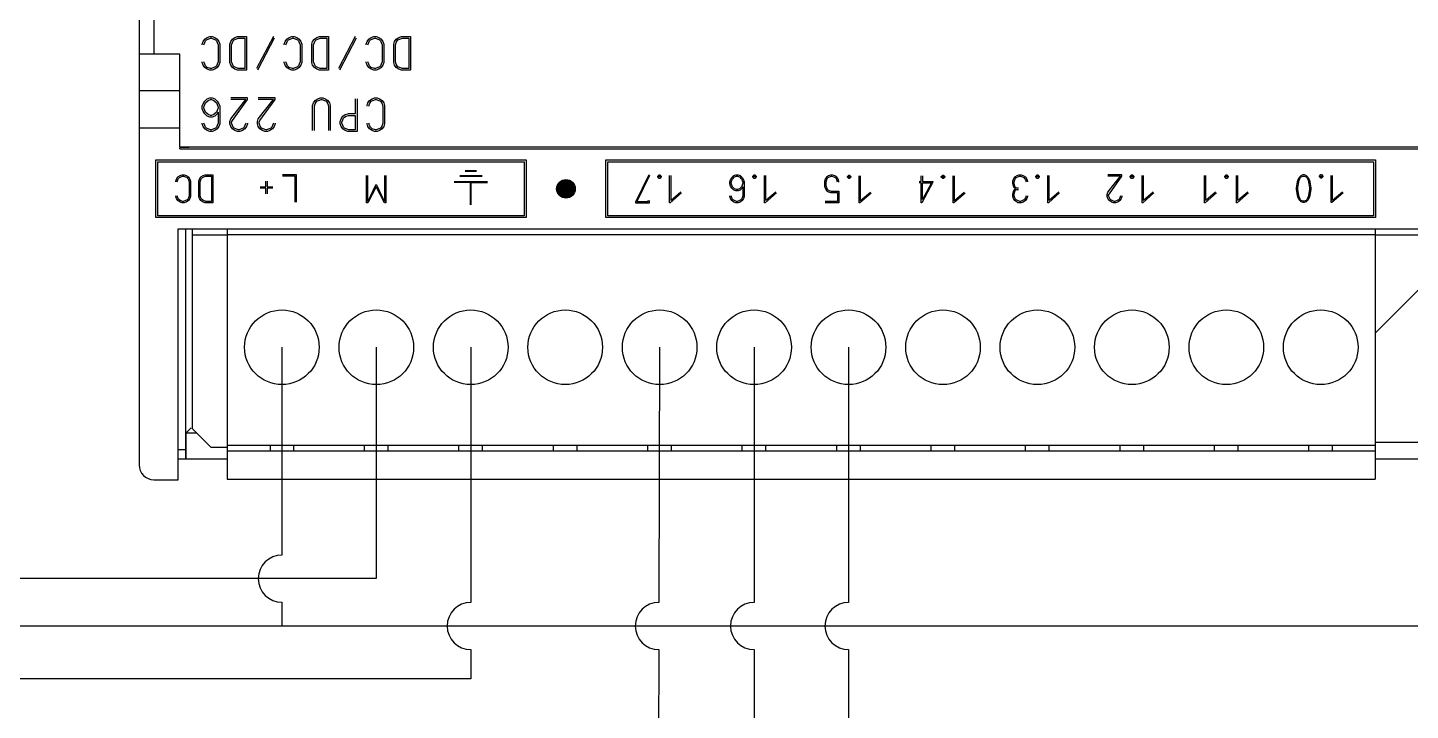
# Model space of a CAD drawing. Header units: inches. Extents: x 1238 to 1812, y 541 to 947.
# Drawn here: x 1361.6 to 1435.9, y 687.1 to 723.8 of the extents above; entities that cross this region are included whole.
import ezdxf

# ---------------------------------------------------------------- set-up
doc = ezdxf.new("R2010")
doc.units = ezdxf.units.IN
doc.header["$MEASUREMENT"] = 0
for name, color, linetype in [('0007LEVEL_0', 7, 'Continuous'), ('0007LEVEL_1', 7, 'Continuous'), ('8_ALL_NOTES_BALLOONS_SYMBOLS_GT', 7, 'Continuous'), ('RED_2.5mm^2', 1, 'Continuous'), ('TAGS', 150, 'Continuous')]:
    doc.layers.add(name, color=color, linetype=linetype)

msp = doc.modelspace()

# ---------------------------------------------------------------- linework, layer by layer
at = {"color": 7, "linetype": 'Continuous'}
for p, q in [((1367.548, 778.682), (1367.548, 700.282)), ((1369.748, 722.382), (1367.548, 722.382)), ((1369.748, 717.382), (1369.748, 722.382)), ((1369.748, 720.409), (1367.548, 720.409)), ((1369.748, 718.394), (1367.548, 718.394)), ((1369.748, 717.382), (1522.948, 717.382)), ((1369.748, 717.291), (1369.748, 717.35)), ((1369.748, 717.291), (1522.948, 717.291)), ((1368.448, 716.682), (1388.361, 716.682)), ((1368.548, 716.582), (1388.261, 716.582)), ((1388.261, 716.582), (1388.261, 713.682)), ((1388.361, 716.682), (1388.361, 713.582)), ((1392.661, 713.582), (1392.661, 716.682)), ((1392.761, 713.682), (1392.761, 716.582)), ((1434.048, 713.582), (1392.661, 713.582)), ((1433.948, 713.682), (1392.761, 713.682)), ((1369.648, 699.482), (1369.648, 712.982)), ((1369.648, 712.982), (1502.728, 712.982)), ((1368.348, 699.482), (1369.648, 699.482))]:
    msp.add_line(p, q, dxfattribs=at)
msp.add_arc((1368.348, 700.282), 0.8, 180, 270, dxfattribs=at)
msp.add_spline([(1370.236, 717.36), (1370.15, 717.353), (1369.991, 717.351), (1369.748, 717.35)], degree=3, dxfattribs=at)
at = {"layer": '0007LEVEL_0', "color": 7, "linetype": 'Continuous'}
for p, q in [((1370.944, 722.916), (1370.989, 723.051)), ((1370.944, 722.871), (1370.944, 722.916)), ((1370.989, 723.051), (1371.079, 723.186)), ((1371.034, 722.871), (1371.079, 723.006)), ((1371.079, 723.186), (1371.214, 723.276)), ((1371.079, 723.006), (1371.124, 723.096)), ((1371.124, 723.096), (1371.169, 723.141)), ((1371.169, 723.141), (1371.259, 723.186)), ((1371.214, 723.276), (1371.349, 723.321)), ((1371.259, 723.186), (1371.394, 723.231)), ((1371.349, 723.321), (1371.484, 723.321)), ((1371.394, 723.231), (1371.439, 723.231)), ((1371.439, 723.231), (1371.574, 723.186)), ((1371.484, 723.321), (1371.619, 723.276)), ((1371.574, 723.186), (1371.664, 723.141)), ((1371.619, 723.276), (1371.754, 723.186)), ((1371.664, 723.141), (1371.709, 723.096)), ((1371.709, 723.096), (1371.754, 723.006)), ((1371.754, 723.186), (1371.844, 723.051)), ((1371.754, 723.006), (1371.799, 722.871)), ((1371.844, 723.051), (1371.889, 722.916)), ((1371.889, 722.916), (1371.889, 721.926)), ((1372.429, 722.916), (1372.474, 723.051)), ((1372.429, 721.926), (1372.429, 722.916)), ((1372.474, 723.051), (1372.564, 723.186)), ((1372.519, 722.871), (1372.564, 723.006)), ((1372.564, 723.186), (1372.699, 723.276)), ((1372.564, 723.006), (1372.609, 723.096)), ((1372.609, 723.096), (1372.654, 723.141)), ((1372.654, 723.141), (1372.744, 723.186)), ((1372.699, 723.276), (1372.834, 723.321)), ((1372.744, 723.186), (1372.879, 723.231)), ((1372.834, 723.321), (1373.329, 723.321)), ((1372.879, 723.231), (1373.239, 723.231)), ((1373.239, 723.231), (1373.239, 721.611)), ((1373.329, 723.321), (1373.329, 721.521)), ((1374.769, 723.321), (1373.869, 721.611)), ((1374.814, 723.231), (1373.914, 721.521)), ((1375.354, 722.916), (1375.399, 723.051)), ((1375.354, 722.871), (1375.354, 722.916)), ((1375.399, 723.051), (1375.489, 723.186)), ((1375.444, 722.871), (1375.489, 723.006)), ((1375.489, 723.186), (1375.624, 723.276)), ((1375.489, 723.006), (1375.534, 723.096)), ((1375.534, 723.096), (1375.579, 723.141)), ((1375.579, 723.141), (1375.669, 723.186)), ((1375.624, 723.276), (1375.759, 723.321)), ((1375.669, 723.186), (1375.804, 723.231)), ((1375.759, 723.321), (1375.894, 723.321)), ((1375.804, 723.231), (1375.849, 723.231)), ((1375.849, 723.231), (1375.984, 723.186)), ((1375.894, 723.321), (1376.029, 723.276)), ((1375.984, 723.186), (1376.074, 723.141)), ((1376.029, 723.276), (1376.164, 723.186)), ((1376.074, 723.141), (1376.119, 723.096)), ((1376.119, 723.096), (1376.164, 723.006)), ((1376.164, 723.186), (1376.254, 723.051)), ((1376.164, 723.006), (1376.209, 722.871)), ((1376.254, 723.051), (1376.299, 722.916)), ((1376.299, 722.916), (1376.299, 721.926)), ((1376.839, 722.916), (1376.884, 723.051)), ((1376.839, 721.926), (1376.839, 722.916)), ((1376.884, 723.051), (1376.974, 723.186)), ((1376.929, 722.871), (1376.974, 723.006)), ((1376.974, 723.186), (1377.109, 723.276)), ((1376.974, 723.006), (1377.019, 723.096)), ((1377.019, 723.096), (1377.064, 723.141)), ((1377.064, 723.141), (1377.154, 723.186)), ((1377.109, 723.276), (1377.244, 723.321)), ((1377.154, 723.186), (1377.289, 723.231)), ((1377.244, 723.321), (1377.739, 723.321)), ((1377.289, 723.231), (1377.649, 723.231)), ((1377.649, 723.231), (1377.649, 721.611)), ((1377.739, 723.321), (1377.739, 721.521)), ((1379.179, 723.321), (1378.279, 721.611)), ((1379.224, 723.231), (1378.324, 721.521)), ((1379.764, 722.916), (1379.809, 723.051)), ((1379.764, 722.871), (1379.764, 722.916)), ((1379.809, 723.051), (1379.899, 723.186)), ((1379.854, 722.871), (1379.899, 723.006)), ((1379.899, 723.186), (1380.034, 723.276)), ((1379.899, 723.006), (1379.944, 723.096)), ((1379.944, 723.096), (1379.989, 723.141)), ((1379.989, 723.141), (1380.079, 723.186)), ((1380.034, 723.276), (1380.169, 723.321)), ((1380.079, 723.186), (1380.214, 723.231)), ((1380.169, 723.321), (1380.304, 723.321)), ((1380.214, 723.231), (1380.259, 723.231)), ((1380.259, 723.231), (1380.394, 723.186)), ((1380.304, 723.321), (1380.439, 723.276)), ((1380.394, 723.186), (1380.484, 723.141)), ((1380.439, 723.276), (1380.574, 723.186)), ((1380.484, 723.141), (1380.529, 723.096)), ((1380.529, 723.096), (1380.574, 723.006)), ((1380.574, 723.186), (1380.664, 723.051)), ((1380.574, 723.006), (1380.619, 722.871)), ((1380.664, 723.051), (1380.709, 722.916)), ((1380.709, 722.916), (1380.709, 721.926)), ((1381.249, 722.916), (1381.294, 723.051)), ((1381.249, 721.926), (1381.249, 722.916)), ((1381.294, 723.051), (1381.384, 723.186)), ((1381.339, 722.871), (1381.384, 723.006)), ((1381.384, 723.186), (1381.519, 723.276)), ((1381.384, 723.006), (1381.429, 723.096)), ((1381.429, 723.096), (1381.474, 723.141)), ((1381.474, 723.141), (1381.564, 723.186)), ((1381.519, 723.276), (1381.654, 723.321)), ((1381.564, 723.186), (1381.699, 723.231)), ((1381.654, 723.321), (1382.149, 723.321)), ((1381.699, 723.231), (1382.059, 723.231)), ((1382.059, 723.231), (1382.059, 721.611)), ((1382.149, 723.321), (1382.149, 721.521)), ((1371.799, 722.871), (1371.799, 721.971)), ((1372.519, 721.971), (1372.519, 722.871)), ((1376.209, 722.871), (1376.209, 721.971)), ((1376.929, 721.971), (1376.929, 722.871)), ((1380.619, 722.871), (1380.619, 721.971)), ((1381.339, 721.971), (1381.339, 722.871)), ((1370.944, 721.926), (1370.944, 721.971)), ((1370.989, 721.791), (1370.944, 721.926)), ((1371.079, 721.656), (1370.989, 721.791)), ((1371.079, 721.836), (1371.034, 721.971)), ((1371.124, 721.746), (1371.079, 721.836)), ((1371.214, 721.566), (1371.079, 721.656)), ((1371.214, 721.656), (1371.124, 721.746)), ((1371.394, 721.611), (1371.214, 721.656)), ((1371.349, 721.521), (1371.214, 721.566)), ((1371.484, 721.521), (1371.349, 721.521)), ((1371.439, 721.611), (1371.394, 721.611)), ((1371.574, 721.656), (1371.439, 721.611)), ((1371.619, 721.566), (1371.484, 721.521)), ((1371.664, 721.701), (1371.574, 721.656)), ((1371.754, 721.656), (1371.619, 721.566)), ((1371.709, 721.746), (1371.664, 721.701)), ((1371.754, 721.836), (1371.709, 721.746)), ((1371.799, 721.971), (1371.754, 721.836)), ((1371.844, 721.791), (1371.754, 721.656)), ((1371.889, 721.926), (1371.844, 721.791)), ((1372.474, 721.791), (1372.429, 721.926)), ((1372.564, 721.656), (1372.474, 721.791)), ((1372.564, 721.836), (1372.519, 721.971)), ((1372.609, 721.746), (1372.564, 721.836)), ((1372.699, 721.566), (1372.564, 721.656)), ((1372.654, 721.701), (1372.609, 721.746)), ((1372.744, 721.656), (1372.654, 721.701)), ((1372.834, 721.521), (1372.699, 721.566)), ((1372.879, 721.611), (1372.744, 721.656)), ((1373.329, 721.521), (1372.834, 721.521)), ((1373.239, 721.611), (1372.879, 721.611)), ((1375.354, 721.926), (1375.354, 721.971)), ((1375.399, 721.791), (1375.354, 721.926)), ((1375.489, 721.656), (1375.399, 721.791)), ((1375.489, 721.836), (1375.444, 721.971)), ((1375.534, 721.746), (1375.489, 721.836)), ((1375.624, 721.566), (1375.489, 721.656)), ((1375.624, 721.656), (1375.534, 721.746)), ((1375.804, 721.611), (1375.624, 721.656)), ((1375.759, 721.521), (1375.624, 721.566)), ((1375.894, 721.521), (1375.759, 721.521)), ((1375.849, 721.611), (1375.804, 721.611)), ((1375.984, 721.656), (1375.849, 721.611)), ((1376.029, 721.566), (1375.894, 721.521)), ((1376.074, 721.701), (1375.984, 721.656)), ((1376.164, 721.656), (1376.029, 721.566)), ((1376.119, 721.746), (1376.074, 721.701)), ((1376.164, 721.836), (1376.119, 721.746)), ((1376.209, 721.971), (1376.164, 721.836)), ((1376.254, 721.791), (1376.164, 721.656)), ((1376.299, 721.926), (1376.254, 721.791)), ((1376.884, 721.791), (1376.839, 721.926)), ((1376.974, 721.656), (1376.884, 721.791)), ((1376.974, 721.836), (1376.929, 721.971)), ((1377.019, 721.746), (1376.974, 721.836)), ((1377.109, 721.566), (1376.974, 721.656)), ((1377.064, 721.701), (1377.019, 721.746)), ((1377.154, 721.656), (1377.064, 721.701)), ((1377.244, 721.521), (1377.109, 721.566)), ((1377.289, 721.611), (1377.154, 721.656)), ((1377.739, 721.521), (1377.244, 721.521)), ((1377.649, 721.611), (1377.289, 721.611)), ((1379.764, 721.926), (1379.764, 721.971)), ((1379.809, 721.791), (1379.764, 721.926)), ((1379.899, 721.656), (1379.809, 721.791)), ((1379.899, 721.836), (1379.854, 721.971)), ((1379.944, 721.746), (1379.899, 721.836)), ((1380.034, 721.566), (1379.899, 721.656)), ((1380.034, 721.656), (1379.944, 721.746)), ((1380.214, 721.611), (1380.034, 721.656)), ((1380.169, 721.521), (1380.034, 721.566)), ((1380.304, 721.521), (1380.169, 721.521)), ((1380.259, 721.611), (1380.214, 721.611)), ((1380.394, 721.656), (1380.259, 721.611)), ((1380.439, 721.566), (1380.304, 721.521)), ((1380.484, 721.701), (1380.394, 721.656)), ((1380.574, 721.656), (1380.439, 721.566)), ((1380.529, 721.746), (1380.484, 721.701)), ((1380.574, 721.836), (1380.529, 721.746)), ((1380.619, 721.971), (1380.574, 721.836)), ((1380.664, 721.791), (1380.574, 721.656)), ((1380.709, 721.926), (1380.664, 721.791)), ((1381.294, 721.791), (1381.249, 721.926)), ((1381.384, 721.656), (1381.294, 721.791)), ((1381.384, 721.836), (1381.339, 721.971)), ((1381.429, 721.746), (1381.384, 721.836)), ((1381.519, 721.566), (1381.384, 721.656)), ((1381.474, 721.701), (1381.429, 721.746)), ((1381.564, 721.656), (1381.474, 721.701)), ((1381.654, 721.521), (1381.519, 721.566)), ((1381.699, 721.611), (1381.564, 721.656)), ((1382.149, 721.521), (1381.654, 721.521)), ((1382.059, 721.611), (1381.699, 721.611)), ((1371.079, 719.841), (1371.214, 719.976)), ((1371.214, 719.976), (1371.349, 720.021)), ((1371.259, 719.886), (1371.394, 719.931)), ((1371.349, 720.021), (1371.484, 720.021)), ((1371.394, 719.931), (1371.439, 719.931)), ((1371.439, 719.931), (1371.574, 719.886)), ((1371.484, 720.021), (1371.619, 719.976)), ((1371.619, 719.976), (1371.754, 719.841)), ((1373.374, 720.021), (1372.474, 720.021)), ((1372.474, 718.896), (1373.284, 719.931)), ((1373.284, 719.931), (1372.474, 719.931)), ((1372.564, 718.806), (1373.374, 719.931)), ((1373.374, 719.931), (1373.374, 720.021)), ((1374.859, 720.021), (1373.959, 720.021)), ((1373.959, 718.896), (1374.769, 719.931)), ((1374.769, 719.931), (1373.959, 719.931)), ((1374.049, 718.806), (1374.859, 719.931)), ((1374.859, 719.931), (1374.859, 720.021)), ((1377.019, 719.886), (1377.154, 719.976)), ((1377.154, 719.976), (1377.289, 720.021)), ((1377.199, 719.886), (1377.334, 719.931)), ((1377.289, 720.021), (1377.424, 720.021)), ((1377.334, 719.931), (1377.379, 719.931)), ((1377.379, 719.931), (1377.514, 719.886)), ((1377.424, 720.021), (1377.559, 719.976)), ((1377.559, 719.976), (1377.694, 719.886)), ((1379.179, 719.976), (1379.179, 719.166)), ((1379.269, 719.976), (1379.269, 718.221)), ((1379.944, 719.886), (1380.079, 719.976)), ((1380.079, 719.976), (1380.214, 720.021)), ((1380.124, 719.886), (1380.259, 719.931)), ((1380.214, 720.021), (1380.349, 720.021)), ((1380.259, 719.931), (1380.304, 719.931)), ((1380.304, 719.931), (1380.439, 719.886)), ((1380.349, 720.021), (1380.484, 719.976)), ((1380.484, 719.976), (1380.619, 719.886)), ((1370.944, 719.571), (1370.989, 719.706)), ((1370.944, 719.436), (1370.944, 719.571)), ((1370.989, 719.301), (1370.944, 719.436)), ((1370.989, 719.706), (1371.079, 719.841)), ((1371.079, 719.166), (1370.989, 719.301)), ((1371.034, 719.526), (1371.079, 719.661)), ((1371.034, 719.481), (1371.034, 719.526)), ((1371.079, 719.346), (1371.034, 719.481)), ((1371.079, 719.661), (1371.124, 719.751)), ((1371.124, 719.256), (1371.079, 719.346)), ((1371.124, 719.751), (1371.259, 719.886)), ((1371.259, 719.121), (1371.124, 719.256)), ((1371.574, 719.886), (1371.709, 719.751)), ((1371.709, 719.256), (1371.574, 719.121)), ((1371.709, 719.751), (1371.754, 719.661)), ((1371.754, 719.346), (1371.709, 719.256)), ((1371.754, 719.841), (1371.844, 719.706)), ((1371.754, 719.661), (1371.799, 719.526)), ((1371.799, 719.481), (1371.754, 719.346)), ((1371.799, 719.256), (1371.754, 719.166)), ((1371.799, 719.526), (1371.799, 719.481)), ((1371.799, 719.256), (1371.799, 718.671)), ((1371.844, 719.706), (1371.889, 719.571)), ((1371.889, 719.571), (1371.889, 718.626)), ((1376.884, 719.616), (1376.929, 719.751)), ((1376.884, 718.266), (1376.884, 719.616)), ((1376.929, 719.751), (1377.019, 719.886)), ((1376.974, 719.571), (1377.019, 719.706)), ((1376.974, 718.266), (1376.974, 719.571)), ((1377.019, 719.706), (1377.064, 719.796)), ((1377.064, 719.796), (1377.109, 719.841)), ((1377.109, 719.841), (1377.199, 719.886)), ((1377.514, 719.886), (1377.604, 719.841)), ((1377.604, 719.841), (1377.649, 719.796)), ((1377.649, 719.796), (1377.694, 719.706)), ((1377.694, 719.886), (1377.784, 719.751)), ((1377.694, 719.706), (1377.739, 719.571)), ((1377.739, 719.571), (1377.739, 718.266)), ((1377.784, 719.751), (1377.829, 719.616)), ((1377.829, 719.616), (1377.829, 718.266)), ((1379.809, 719.616), (1379.854, 719.751)), ((1379.809, 719.571), (1379.809, 719.616)), ((1379.854, 719.751), (1379.944, 719.886)), ((1379.899, 719.571), (1379.944, 719.706)), ((1379.944, 719.706), (1379.989, 719.796)), ((1379.989, 719.796), (1380.034, 719.841)), ((1380.034, 719.841), (1380.124, 719.886)), ((1380.439, 719.886), (1380.529, 719.841)), ((1380.529, 719.841), (1380.574, 719.796)), ((1380.574, 719.796), (1380.619, 719.706)), ((1380.619, 719.886), (1380.709, 719.751)), ((1380.619, 719.706), (1380.664, 719.571)), ((1380.664, 719.571), (1380.664, 718.671)), ((1380.709, 719.751), (1380.754, 719.616)), ((1380.754, 719.616), (1380.754, 718.626)), ((1370.944, 718.626), (1370.944, 718.671)), ((1370.989, 718.491), (1370.944, 718.626)), ((1371.079, 718.356), (1370.989, 718.491)), ((1371.079, 718.536), (1371.034, 718.671)), ((1371.214, 719.031), (1371.079, 719.166)), ((1371.124, 718.446), (1371.079, 718.536)), ((1371.169, 718.401), (1371.124, 718.446)), ((1371.349, 718.986), (1371.214, 719.031)), ((1371.394, 719.076), (1371.259, 719.121)), ((1371.484, 718.986), (1371.349, 718.986)), ((1371.439, 719.076), (1371.394, 719.076)), ((1371.574, 719.121), (1371.439, 719.076)), ((1371.619, 719.031), (1371.484, 718.986)), ((1371.754, 719.166), (1371.619, 719.031)), ((1371.709, 718.446), (1371.664, 718.401)), ((1371.754, 718.536), (1371.709, 718.446)), ((1371.799, 718.671), (1371.754, 718.536)), ((1371.844, 718.491), (1371.754, 718.356)), ((1371.889, 718.626), (1371.844, 718.491)), ((1372.429, 718.761), (1372.474, 718.896)), ((1372.429, 718.626), (1372.429, 718.761)), ((1372.474, 718.491), (1372.429, 718.626)), ((1372.564, 718.356), (1372.474, 718.491)), ((1372.519, 718.716), (1372.564, 718.806)), ((1372.519, 718.671), (1372.519, 718.716)), ((1372.564, 718.536), (1372.519, 718.671)), ((1372.609, 718.446), (1372.564, 718.536)), ((1372.654, 718.401), (1372.609, 718.446)), ((1373.194, 718.446), (1373.149, 718.401)), ((1373.239, 718.536), (1373.194, 718.446)), ((1373.284, 718.671), (1373.239, 718.536)), ((1373.329, 718.491), (1373.239, 718.356)), ((1373.374, 718.626), (1373.329, 718.491)), ((1373.374, 718.671), (1373.374, 718.626)), ((1373.914, 718.761), (1373.959, 718.896)), ((1373.914, 718.626), (1373.914, 718.761)), ((1373.959, 718.491), (1373.914, 718.626)), ((1374.049, 718.356), (1373.959, 718.491)), ((1374.004, 718.716), (1374.049, 718.806)), ((1374.004, 718.671), (1374.004, 718.716)), ((1374.049, 718.536), (1374.004, 718.671)), ((1374.094, 718.446), (1374.049, 718.536)), ((1374.139, 718.401), (1374.094, 718.446)), ((1374.679, 718.446), (1374.634, 718.401)), ((1374.724, 718.536), (1374.679, 718.446)), ((1374.769, 718.671), (1374.724, 718.536)), ((1374.814, 718.491), (1374.724, 718.356)), ((1374.859, 718.626), (1374.814, 718.491)), ((1374.859, 718.671), (1374.859, 718.626)), ((1378.369, 718.761), (1378.414, 718.896)), ((1378.369, 718.626), (1378.369, 718.761)), ((1378.414, 718.491), (1378.369, 718.626)), ((1378.414, 718.896), (1378.504, 719.031)), ((1378.504, 718.356), (1378.414, 718.491)), ((1378.459, 718.716), (1378.504, 718.851)), ((1378.459, 718.671), (1378.459, 718.716)), ((1378.504, 718.536), (1378.459, 718.671)), ((1378.504, 719.031), (1378.639, 719.121)), ((1378.504, 718.851), (1378.549, 718.941)), ((1378.549, 718.446), (1378.504, 718.536)), ((1378.549, 718.941), (1378.594, 718.986)), ((1378.594, 718.401), (1378.549, 718.446)), ((1378.594, 718.986), (1378.684, 719.031)), ((1378.639, 719.121), (1378.774, 719.166)), ((1378.684, 719.031), (1378.819, 719.076)), ((1379.179, 719.166), (1378.774, 719.166)), ((1378.819, 719.076), (1379.179, 719.076)), ((1379.179, 719.076), (1379.179, 718.311)), ((1379.809, 718.626), (1379.809, 718.671)), ((1379.854, 718.491), (1379.809, 718.626)), ((1379.944, 718.356), (1379.854, 718.491)), ((1379.944, 718.536), (1379.899, 718.671)), ((1379.989, 718.446), (1379.944, 718.536)), ((1380.079, 718.356), (1379.989, 718.446)), ((1380.574, 718.446), (1380.529, 718.401)), ((1380.619, 718.536), (1380.574, 718.446)), ((1380.664, 718.671), (1380.619, 718.536)), ((1380.709, 718.491), (1380.619, 718.356)), ((1380.754, 718.626), (1380.709, 718.491)), ((1371.214, 718.266), (1371.079, 718.356)), ((1371.259, 718.356), (1371.169, 718.401)), ((1371.349, 718.221), (1371.214, 718.266)), ((1371.394, 718.311), (1371.259, 718.356)), ((1371.484, 718.221), (1371.349, 718.221)), ((1371.439, 718.311), (1371.394, 718.311)), ((1371.574, 718.356), (1371.439, 718.311)), ((1371.619, 718.266), (1371.484, 718.221)), ((1371.664, 718.401), (1371.574, 718.356)), ((1371.754, 718.356), (1371.619, 718.266)), ((1372.699, 718.266), (1372.564, 718.356)), ((1372.744, 718.356), (1372.654, 718.401)), ((1372.834, 718.221), (1372.699, 718.266)), ((1372.879, 718.311), (1372.744, 718.356)), ((1372.969, 718.221), (1372.834, 718.221)), ((1372.924, 718.311), (1372.879, 718.311)), ((1373.059, 718.356), (1372.924, 718.311)), ((1373.104, 718.266), (1372.969, 718.221)), ((1373.149, 718.401), (1373.059, 718.356)), ((1373.239, 718.356), (1373.104, 718.266)), ((1374.184, 718.266), (1374.049, 718.356)), ((1374.229, 718.356), (1374.139, 718.401)), ((1374.319, 718.221), (1374.184, 718.266)), ((1374.364, 718.311), (1374.229, 718.356)), ((1374.454, 718.221), (1374.319, 718.221)), ((1374.409, 718.311), (1374.364, 718.311)), ((1374.544, 718.356), (1374.409, 718.311)), ((1374.589, 718.266), (1374.454, 718.221)), ((1374.634, 718.401), (1374.544, 718.356)), ((1374.724, 718.356), (1374.589, 718.266)), ((1378.639, 718.266), (1378.504, 718.356)), ((1378.684, 718.356), (1378.594, 718.401)), ((1378.774, 718.221), (1378.639, 718.266)), ((1378.819, 718.311), (1378.684, 718.356)), ((1379.269, 718.221), (1378.774, 718.221)), ((1379.179, 718.311), (1378.819, 718.311)), ((1380.079, 718.266), (1379.944, 718.356)), ((1380.259, 718.311), (1380.079, 718.356)), ((1380.214, 718.221), (1380.079, 718.266)), ((1380.349, 718.221), (1380.214, 718.221)), ((1380.304, 718.311), (1380.259, 718.311)), ((1380.439, 718.356), (1380.304, 718.311)), ((1380.484, 718.266), (1380.349, 718.221)), ((1380.529, 718.401), (1380.439, 718.356)), ((1380.619, 718.356), (1380.484, 718.266))]:
    msp.add_line(p, q, dxfattribs=at)
at = {"layer": '0007LEVEL_1', "color": 7, "linetype": 'Continuous'}
for p, q in [((1368.448, 713.582), (1368.448, 716.682)), ((1368.548, 713.682), (1368.548, 716.582)), ((1392.661, 716.682), (1434.048, 716.682)), ((1392.761, 716.582), (1433.948, 716.582)), ((1433.948, 716.582), (1433.948, 713.682)), ((1434.048, 716.682), (1434.048, 713.582)), ((1369.526, 715.544), (1369.563, 715.657)), ((1369.526, 715.507), (1369.526, 715.544)), ((1369.563, 715.657), (1369.638, 715.769)), ((1369.601, 715.507), (1369.638, 715.619)), ((1369.638, 715.769), (1369.751, 715.844)), ((1369.638, 715.619), (1369.676, 715.694)), ((1369.676, 715.694), (1369.713, 715.732)), ((1369.713, 715.732), (1369.788, 715.769)), ((1369.751, 715.844), (1369.863, 715.882)), ((1369.788, 715.769), (1369.901, 715.807)), ((1369.863, 715.882), (1369.976, 715.882)), ((1369.901, 715.807), (1369.938, 715.807)), ((1369.938, 715.807), (1370.051, 715.769)), ((1369.976, 715.882), (1370.088, 715.844)), ((1370.051, 715.769), (1370.126, 715.732)), ((1370.088, 715.844), (1370.201, 715.769)), ((1370.126, 715.732), (1370.163, 715.694)), ((1370.163, 715.694), (1370.201, 715.619)), ((1370.201, 715.769), (1370.276, 715.657)), ((1370.201, 715.619), (1370.238, 715.507)), ((1370.238, 715.507), (1370.238, 714.757)), ((1370.276, 715.657), (1370.313, 715.544)), ((1370.313, 715.544), (1370.313, 714.719)), ((1370.763, 715.544), (1370.801, 715.657)), ((1370.763, 714.719), (1370.763, 715.544)), ((1370.801, 715.657), (1370.876, 715.769)), ((1370.838, 715.507), (1370.876, 715.619)), ((1370.838, 714.757), (1370.838, 715.507)), ((1370.876, 715.769), (1370.988, 715.844)), ((1370.876, 715.619), (1370.913, 715.694)), ((1370.913, 715.694), (1370.951, 715.732)), ((1370.951, 715.732), (1371.026, 715.769)), ((1370.988, 715.844), (1371.101, 715.882)), ((1371.026, 715.769), (1371.138, 715.807)), ((1371.101, 715.882), (1371.513, 715.882)), ((1371.138, 715.807), (1371.438, 715.807)), ((1371.438, 715.807), (1371.438, 714.457)), ((1371.513, 715.882), (1371.513, 714.382)), ((1374.368, 715.244), (1374.368, 715.544)), ((1374.443, 715.544), (1374.443, 715.244)), ((1376.018, 715.882), (1375.268, 715.882)), ((1375.943, 715.807), (1375.268, 715.807)), ((1375.943, 714.419), (1375.943, 715.807)), ((1376.018, 714.419), (1376.018, 715.882)), ((1379.773, 714.382), (1379.773, 715.844)), ((1379.848, 714.457), (1379.848, 715.844)), ((1380.748, 715.844), (1380.748, 714.457)), ((1380.823, 715.844), (1380.823, 714.382)), ((1386.293, 715.509), (1384.493, 715.509)), ((1385.375, 715.473), (1384.493, 715.473)), ((1385.993, 715.833), (1384.793, 715.833)), ((1385.993, 715.797), (1384.793, 715.797)), ((1385.693, 716.097), (1385.093, 716.097)), ((1385.693, 716.061), (1385.093, 716.061)), ((1385.375, 714.273), (1385.375, 715.473)), ((1385.411, 714.273), (1385.411, 715.473)), ((1385.411, 715.473), (1386.293, 715.473)), ((1390.16, 715.466), (1390.16, 714.797)), ((1390.215, 715.521), (1390.215, 714.742)), ((1390.27, 715.568), (1390.27, 714.696)), ((1390.325, 715.583), (1390.325, 714.681)), ((1390.38, 715.597), (1390.38, 714.666)), ((1390.435, 715.612), (1390.435, 714.651)), ((1390.49, 715.627), (1390.49, 714.637)), ((1390.545, 715.622), (1390.545, 714.641)), ((1390.6, 715.607), (1390.6, 714.656)), ((1390.655, 715.592), (1390.655, 714.671)), ((1390.71, 715.578), (1390.71, 714.686)), ((1390.765, 715.558), (1390.765, 714.705)), ((1390.82, 715.503), (1390.82, 714.76)), ((1394.96, 715.882), (1394.247, 714.419)), ((1394.997, 715.844), (1394.322, 714.457)), ((1395.447, 715.807), (1395.522, 715.882)), ((1395.447, 715.769), (1395.447, 715.807)), ((1395.522, 715.694), (1395.447, 715.769)), ((1395.522, 715.882), (1395.56, 715.882)), ((1395.522, 715.769), (1395.522, 715.807)), ((1395.522, 715.807), (1395.56, 715.807)), ((1395.56, 715.769), (1395.522, 715.769)), ((1395.56, 715.694), (1395.522, 715.694)), ((1395.56, 715.882), (1395.635, 715.807)), ((1395.56, 715.807), (1395.56, 715.769)), ((1395.635, 715.769), (1395.56, 715.694)), ((1395.635, 715.807), (1395.635, 715.769)), ((1396.085, 714.382), (1396.085, 715.844)), ((1396.16, 714.494), (1396.16, 715.844)), ((1399.315, 715.507), (1399.352, 715.619)), ((1399.315, 715.394), (1399.315, 715.507)), ((1399.352, 715.619), (1399.427, 715.732)), ((1399.39, 715.469), (1399.427, 715.582)), ((1399.39, 715.432), (1399.39, 715.469)), ((1399.427, 715.732), (1399.54, 715.844)), ((1399.427, 715.582), (1399.465, 715.657)), ((1399.465, 715.657), (1399.577, 715.769)), ((1399.54, 715.844), (1399.652, 715.882)), ((1399.577, 715.769), (1399.69, 715.807)), ((1399.652, 715.882), (1399.765, 715.882)), ((1399.69, 715.807), (1399.727, 715.807)), ((1399.727, 715.807), (1399.84, 715.769)), ((1399.765, 715.882), (1399.877, 715.844)), ((1399.84, 715.769), (1399.952, 715.657)), ((1399.877, 715.844), (1399.99, 715.732)), ((1399.952, 715.657), (1399.99, 715.582)), ((1399.99, 715.732), (1400.065, 715.619)), ((1399.99, 715.582), (1400.027, 715.469)), ((1400.027, 715.469), (1400.027, 715.432)), ((1400.065, 715.619), (1400.102, 715.507)), ((1400.102, 715.507), (1400.102, 714.719)), ((1400.552, 715.807), (1400.627, 715.882)), ((1400.552, 715.769), (1400.552, 715.807)), ((1400.627, 715.694), (1400.552, 715.769)), ((1400.627, 715.882), (1400.665, 715.882)), ((1400.627, 715.769), (1400.627, 715.807)), ((1400.627, 715.807), (1400.665, 715.807)), ((1400.665, 715.769), (1400.627, 715.769)), ((1400.665, 715.694), (1400.627, 715.694)), ((1400.665, 715.882), (1400.74, 715.807)), ((1400.665, 715.807), (1400.665, 715.769)), ((1400.74, 715.769), (1400.665, 715.694)), ((1400.74, 715.807), (1400.74, 715.769)), ((1401.19, 714.382), (1401.19, 715.844)), ((1401.265, 714.494), (1401.265, 715.844)), ((1404.443, 715.645), (1404.406, 715.533)), ((1404.406, 715.533), (1404.406, 715.27)), ((1404.518, 715.758), (1404.443, 715.645)), ((1404.518, 715.608), (1404.481, 715.495)), ((1404.481, 715.495), (1404.481, 715.308)), ((1404.631, 715.833), (1404.518, 715.758)), ((1404.556, 715.683), (1404.518, 715.608)), ((1404.593, 715.72), (1404.556, 715.683)), ((1404.668, 715.758), (1404.593, 715.72)), ((1404.743, 715.87), (1404.631, 715.833)), ((1404.781, 715.795), (1404.668, 715.758)), ((1404.856, 715.87), (1404.743, 715.87)), ((1404.818, 715.795), (1404.781, 715.795)), ((1404.931, 715.758), (1404.818, 715.795)), ((1404.968, 715.833), (1404.856, 715.87)), ((1405.006, 715.72), (1404.931, 715.758)), ((1405.081, 715.758), (1404.968, 715.833)), ((1405.043, 715.683), (1405.006, 715.72)), ((1405.081, 715.608), (1405.043, 715.683)), ((1405.156, 715.645), (1405.081, 715.758)), ((1405.118, 715.495), (1405.081, 715.608)), ((1405.193, 715.533), (1405.156, 715.645)), ((1405.193, 715.495), (1405.193, 715.533)), ((1405.643, 715.795), (1405.718, 715.87)), ((1405.643, 715.758), (1405.643, 715.795)), ((1405.718, 715.683), (1405.643, 715.758)), ((1405.718, 715.87), (1405.756, 715.87)), ((1405.718, 715.758), (1405.718, 715.795)), ((1405.718, 715.795), (1405.756, 715.795)), ((1405.756, 715.758), (1405.718, 715.758)), ((1405.756, 715.683), (1405.718, 715.683)), ((1405.756, 715.87), (1405.831, 715.795)), ((1405.756, 715.795), (1405.756, 715.758)), ((1405.831, 715.758), (1405.756, 715.683)), ((1405.831, 715.795), (1405.831, 715.758)), ((1406.281, 714.37), (1406.281, 715.833)), ((1406.356, 714.483), (1406.356, 715.833)), ((1409.498, 715.533), (1409.611, 715.533)), ((1409.611, 715.533), (1409.611, 715.833)), ((1410.248, 715.495), (1409.648, 714.37)), ((1409.686, 715.833), (1409.686, 715.533)), ((1409.686, 715.533), (1410.248, 715.533)), ((1410.248, 715.533), (1410.248, 715.495)), ((1410.698, 715.795), (1410.773, 715.87)), ((1410.698, 715.758), (1410.698, 715.795)), ((1410.773, 715.683), (1410.698, 715.758)), ((1410.773, 715.87), (1410.811, 715.87)), ((1410.773, 715.758), (1410.773, 715.795)), ((1410.773, 715.795), (1410.811, 715.795)), ((1410.811, 715.758), (1410.773, 715.758)), ((1410.811, 715.683), (1410.773, 715.683)), ((1410.811, 715.87), (1410.886, 715.795)), ((1410.811, 715.795), (1410.811, 715.758)), ((1410.886, 715.758), (1410.811, 715.683)), ((1410.886, 715.795), (1410.886, 715.758)), ((1411.336, 714.37), (1411.336, 715.833)), ((1411.411, 714.483), (1411.411, 715.833)), ((1414.544, 715.544), (1414.581, 715.657)), ((1414.544, 715.432), (1414.544, 715.544)), ((1414.581, 715.657), (1414.656, 715.769)), ((1414.619, 715.507), (1414.656, 715.619)), ((1414.619, 715.432), (1414.619, 715.507)), ((1414.656, 715.769), (1414.769, 715.844)), ((1414.656, 715.619), (1414.694, 715.694)), ((1414.694, 715.694), (1414.731, 715.732)), ((1414.731, 715.732), (1414.806, 715.769)), ((1414.769, 715.844), (1414.881, 715.882)), ((1414.806, 715.769), (1414.919, 715.807)), ((1414.881, 715.882), (1414.994, 715.882)), ((1414.919, 715.807), (1414.956, 715.807)), ((1414.956, 715.807), (1415.069, 715.769)), ((1414.994, 715.882), (1415.106, 715.844)), ((1415.069, 715.769), (1415.144, 715.732)), ((1415.106, 715.844), (1415.219, 715.769)), ((1415.144, 715.732), (1415.181, 715.694)), ((1415.181, 715.694), (1415.219, 715.619)), ((1415.219, 715.769), (1415.294, 715.657)), ((1415.219, 715.619), (1415.256, 715.507)), ((1415.294, 715.657), (1415.331, 715.544)), ((1415.331, 715.544), (1415.331, 715.507)), ((1415.781, 715.807), (1415.856, 715.882)), ((1415.781, 715.769), (1415.781, 715.807)), ((1415.856, 715.694), (1415.781, 715.769)), ((1415.856, 715.882), (1415.894, 715.882)), ((1415.856, 715.769), (1415.856, 715.807)), ((1415.856, 715.807), (1415.894, 715.807)), ((1415.894, 715.769), (1415.856, 715.769)), ((1415.894, 715.694), (1415.856, 715.694)), ((1415.894, 715.882), (1415.969, 715.807)), ((1415.894, 715.807), (1415.894, 715.769)), ((1415.969, 715.769), (1415.894, 715.694)), ((1415.969, 715.807), (1415.969, 715.769)), ((1416.419, 714.382), (1416.419, 715.844)), ((1416.494, 714.494), (1416.494, 715.844)), ((1420.411, 715.882), (1419.661, 715.882)), ((1419.661, 714.944), (1420.336, 715.807)), ((1420.336, 715.807), (1419.661, 715.807)), ((1419.736, 714.869), (1420.411, 715.807)), ((1420.411, 715.807), (1420.411, 715.882)), ((1420.861, 715.807), (1420.936, 715.882)), ((1420.861, 715.769), (1420.861, 715.807)), ((1420.936, 715.694), (1420.861, 715.769)), ((1420.936, 715.882), (1420.974, 715.882)), ((1420.936, 715.769), (1420.936, 715.807)), ((1420.936, 715.807), (1420.974, 715.807)), ((1420.974, 715.769), (1420.936, 715.769)), ((1420.974, 715.694), (1420.936, 715.694)), ((1420.974, 715.882), (1421.049, 715.807)), ((1420.974, 715.807), (1420.974, 715.769)), ((1421.049, 715.769), (1420.974, 715.694)), ((1421.049, 715.807), (1421.049, 715.769)), ((1421.499, 714.382), (1421.499, 715.844)), ((1421.574, 714.494), (1421.574, 715.844)), ((1424.854, 714.382), (1424.854, 715.844)), ((1424.929, 714.494), (1424.929, 715.844)), ((1425.942, 715.807), (1426.017, 715.882)), ((1425.942, 715.769), (1425.942, 715.807)), ((1426.017, 715.694), (1425.942, 715.769)), ((1426.017, 715.882), (1426.054, 715.882)), ((1426.017, 715.769), (1426.017, 715.807)), ((1426.017, 715.807), (1426.054, 715.807)), ((1426.054, 715.769), (1426.017, 715.769)), ((1426.054, 715.694), (1426.017, 715.694)), ((1426.054, 715.882), (1426.129, 715.807)), ((1426.054, 715.807), (1426.054, 715.769)), ((1426.129, 715.769), (1426.054, 715.694)), ((1426.129, 715.807), (1426.129, 715.769)), ((1426.579, 714.382), (1426.579, 715.844)), ((1426.654, 714.494), (1426.654, 715.844)), ((1429.832, 715.405), (1429.87, 715.593)), ((1429.87, 715.593), (1429.945, 715.743)), ((1429.907, 715.405), (1429.945, 715.593)), ((1429.945, 715.743), (1430.057, 715.855)), ((1429.945, 715.593), (1430.02, 715.743)), ((1430.02, 715.743), (1430.057, 715.78)), ((1430.057, 715.855), (1430.17, 715.893)), ((1430.057, 715.78), (1430.17, 715.818)), ((1430.17, 715.893), (1430.207, 715.893)), ((1430.17, 715.818), (1430.207, 715.818)), ((1430.207, 715.893), (1430.32, 715.855)), ((1430.207, 715.818), (1430.32, 715.78)), ((1430.32, 715.855), (1430.432, 715.743)), ((1430.32, 715.78), (1430.357, 715.743)), ((1430.357, 715.743), (1430.432, 715.593)), ((1430.432, 715.743), (1430.507, 715.593)), ((1430.432, 715.593), (1430.47, 715.405)), ((1430.507, 715.593), (1430.545, 715.405)), ((1431.032, 715.818), (1431.107, 715.893)), ((1431.032, 715.78), (1431.032, 715.818)), ((1431.107, 715.705), (1431.032, 715.78)), ((1431.107, 715.893), (1431.145, 715.893)), ((1431.107, 715.78), (1431.107, 715.818)), ((1431.107, 715.818), (1431.145, 715.818)), ((1431.145, 715.78), (1431.107, 715.78)), ((1431.145, 715.705), (1431.107, 715.705)), ((1431.145, 715.893), (1431.22, 715.818)), ((1431.145, 715.818), (1431.145, 715.78)), ((1431.22, 715.78), (1431.145, 715.705)), ((1431.22, 715.818), (1431.22, 715.78)), ((1431.67, 714.393), (1431.67, 715.855)), ((1431.745, 714.505), (1431.745, 715.855)), ((1369.526, 714.719), (1369.526, 714.757)), ((1369.563, 714.607), (1369.526, 714.719)), ((1369.638, 714.644), (1369.601, 714.757)), ((1370.238, 714.757), (1370.201, 714.644)), ((1370.313, 714.719), (1370.276, 714.607)), ((1370.801, 714.607), (1370.763, 714.719)), ((1370.876, 714.644), (1370.838, 714.757)), ((1374.068, 715.244), (1374.368, 715.244)), ((1374.368, 715.169), (1374.068, 715.169)), ((1374.368, 714.869), (1374.368, 715.169)), ((1374.443, 715.244), (1374.743, 715.244)), ((1374.443, 715.169), (1374.443, 714.869)), ((1374.743, 715.169), (1374.443, 715.169)), ((1380.261, 715.319), (1379.848, 714.457)), ((1380.298, 715.244), (1379.848, 714.382)), ((1380.336, 715.319), (1380.261, 715.319)), ((1380.748, 714.382), (1380.298, 715.244)), ((1380.748, 714.457), (1380.336, 715.319)), ((1390.05, 715.287), (1390.05, 714.976)), ((1390.105, 715.411), (1390.105, 714.852)), ((1390.875, 715.448), (1390.875, 714.815)), ((1390.93, 715.393), (1390.93, 714.87)), ((1390.985, 715.219), (1390.985, 715.044)), ((1396.722, 714.907), (1396.122, 714.382)), ((1396.685, 714.944), (1396.16, 714.494)), ((1399.352, 715.282), (1399.315, 715.394)), ((1399.315, 714.719), (1399.315, 714.757)), ((1399.352, 714.607), (1399.315, 714.719)), ((1399.427, 715.169), (1399.352, 715.282)), ((1399.427, 715.319), (1399.39, 715.432)), ((1399.427, 714.644), (1399.39, 714.757)), ((1399.465, 715.244), (1399.427, 715.319)), ((1399.54, 715.057), (1399.427, 715.169)), ((1399.577, 715.132), (1399.465, 715.244)), ((1399.652, 715.019), (1399.54, 715.057)), ((1399.69, 715.094), (1399.577, 715.132)), ((1399.765, 715.019), (1399.652, 715.019)), ((1399.727, 715.094), (1399.69, 715.094)), ((1399.84, 715.132), (1399.727, 715.094)), ((1399.877, 715.057), (1399.765, 715.019)), ((1399.952, 715.244), (1399.84, 715.132)), ((1399.99, 715.169), (1399.877, 715.057)), ((1399.99, 715.319), (1399.952, 715.244)), ((1400.027, 715.432), (1399.99, 715.319)), ((1400.027, 715.244), (1399.99, 715.169)), ((1400.027, 714.757), (1399.99, 714.644)), ((1400.027, 715.244), (1400.027, 714.757)), ((1400.102, 714.719), (1400.065, 714.607)), ((1401.827, 714.907), (1401.227, 714.382)), ((1401.79, 714.944), (1401.265, 714.494)), ((1404.406, 715.27), (1404.443, 715.158)), ((1404.443, 715.158), (1404.518, 715.045)), ((1404.481, 715.308), (1404.518, 715.195)), ((1404.518, 715.195), (1404.556, 715.12)), ((1404.518, 715.045), (1404.631, 714.97)), ((1404.556, 715.12), (1404.593, 715.083)), ((1404.593, 715.083), (1404.668, 715.045)), ((1404.631, 714.97), (1404.743, 714.933)), ((1404.668, 715.045), (1404.781, 715.008)), ((1404.743, 714.933), (1405.118, 714.933)), ((1404.781, 715.008), (1405.193, 715.008)), ((1405.118, 714.933), (1405.118, 714.445)), ((1405.193, 715.008), (1405.193, 714.37)), ((1406.918, 714.895), (1406.318, 714.37)), ((1406.881, 714.933), (1406.356, 714.483)), ((1409.611, 715.458), (1409.498, 715.458)), ((1409.611, 714.37), (1409.611, 715.458)), ((1410.173, 715.458), (1409.686, 714.558)), ((1409.686, 714.558), (1409.686, 715.458)), ((1409.686, 715.458), (1410.173, 715.458)), ((1411.973, 714.895), (1411.373, 714.37)), ((1411.936, 714.933), (1411.411, 714.483)), ((1414.581, 715.282), (1414.544, 715.432)), ((1414.544, 714.832), (1414.581, 714.982)), ((1414.544, 714.719), (1414.544, 714.832)), ((1414.581, 714.607), (1414.544, 714.719)), ((1414.656, 715.169), (1414.581, 715.282)), ((1414.581, 714.982), (1414.656, 715.094)), ((1414.656, 715.282), (1414.619, 715.432)), ((1414.619, 714.832), (1414.656, 714.982)), ((1414.619, 714.757), (1414.619, 714.832)), ((1414.656, 714.644), (1414.619, 714.757)), ((1414.694, 715.207), (1414.656, 715.282)), ((1414.694, 715.132), (1414.656, 715.169)), ((1414.656, 715.094), (1414.694, 715.132)), ((1414.656, 714.982), (1414.694, 715.057)), ((1414.769, 715.169), (1414.694, 715.207)), ((1414.694, 715.132), (1414.731, 715.132)), ((1414.694, 715.057), (1414.769, 715.094)), ((1414.844, 715.169), (1414.769, 715.169)), ((1414.769, 715.094), (1414.844, 715.094)), ((1415.256, 714.757), (1415.219, 714.644)), ((1415.331, 714.719), (1415.294, 714.607)), ((1415.331, 714.757), (1415.331, 714.719)), ((1417.056, 714.907), (1416.456, 714.382)), ((1417.019, 714.944), (1416.494, 714.494)), ((1419.624, 714.832), (1419.661, 714.944)), ((1419.624, 714.719), (1419.624, 714.832)), ((1419.661, 714.607), (1419.624, 714.719)), ((1419.699, 714.794), (1419.736, 714.869)), ((1419.699, 714.757), (1419.699, 714.794)), ((1419.736, 714.644), (1419.699, 714.757)), ((1420.336, 714.757), (1420.299, 714.644)), ((1420.411, 714.719), (1420.374, 714.607)), ((1420.411, 714.757), (1420.411, 714.719)), ((1422.136, 714.907), (1421.536, 714.382)), ((1422.099, 714.944), (1421.574, 714.494)), ((1425.492, 714.907), (1424.892, 714.382)), ((1425.454, 714.944), (1424.929, 714.494)), ((1427.217, 714.907), (1426.617, 714.382)), ((1427.179, 714.944), (1426.654, 714.494)), ((1429.795, 715.18), (1429.832, 715.405)), ((1429.795, 715.105), (1429.795, 715.18)), ((1429.832, 714.88), (1429.795, 715.105)), ((1429.87, 714.693), (1429.832, 714.88)), ((1429.87, 715.18), (1429.907, 715.405)), ((1429.87, 715.105), (1429.87, 715.18)), ((1429.907, 714.88), (1429.87, 715.105)), ((1429.945, 714.693), (1429.907, 714.88)), ((1430.47, 714.88), (1430.432, 714.693)), ((1430.47, 715.405), (1430.507, 715.18)), ((1430.507, 715.105), (1430.47, 714.88)), ((1430.507, 715.18), (1430.507, 715.105)), ((1430.545, 714.88), (1430.507, 714.693)), ((1430.545, 715.405), (1430.582, 715.18)), ((1430.582, 715.105), (1430.545, 714.88)), ((1430.582, 715.18), (1430.582, 715.105)), ((1432.307, 714.918), (1431.707, 714.393)), ((1432.27, 714.955), (1431.745, 714.505)), ((1369.638, 714.494), (1369.563, 714.607)), ((1369.676, 714.569), (1369.638, 714.644)), ((1369.751, 714.419), (1369.638, 714.494)), ((1369.751, 714.494), (1369.676, 714.569)), ((1369.901, 714.457), (1369.751, 714.494)), ((1369.863, 714.382), (1369.751, 714.419)), ((1369.976, 714.382), (1369.863, 714.382)), ((1369.938, 714.457), (1369.901, 714.457)), ((1370.051, 714.494), (1369.938, 714.457)), ((1370.088, 714.419), (1369.976, 714.382)), ((1370.126, 714.532), (1370.051, 714.494)), ((1370.201, 714.494), (1370.088, 714.419)), ((1370.163, 714.569), (1370.126, 714.532)), ((1370.201, 714.644), (1370.163, 714.569)), ((1370.276, 714.607), (1370.201, 714.494)), ((1370.876, 714.494), (1370.801, 714.607)), ((1370.913, 714.569), (1370.876, 714.644)), ((1370.988, 714.419), (1370.876, 714.494)), ((1370.951, 714.532), (1370.913, 714.569)), ((1371.026, 714.494), (1370.951, 714.532)), ((1371.101, 714.382), (1370.988, 714.419)), ((1371.138, 714.457), (1371.026, 714.494)), ((1371.513, 714.382), (1371.101, 714.382)), ((1371.438, 714.457), (1371.138, 714.457)), ((1379.848, 714.382), (1379.773, 714.382)), ((1380.823, 714.382), (1380.748, 714.382)), ((1394.247, 714.419), (1394.247, 714.382)), ((1394.247, 714.382), (1394.997, 714.382)), ((1394.322, 714.457), (1394.922, 714.457)), ((1394.922, 714.457), (1394.922, 714.494)), ((1394.997, 714.382), (1394.997, 714.494)), ((1396.122, 714.382), (1396.085, 714.382)), ((1399.427, 714.494), (1399.352, 714.607)), ((1399.465, 714.569), (1399.427, 714.644)), ((1399.54, 714.419), (1399.427, 714.494)), ((1399.502, 714.532), (1399.465, 714.569)), ((1399.577, 714.494), (1399.502, 714.532)), ((1399.652, 714.382), (1399.54, 714.419)), ((1399.69, 714.457), (1399.577, 714.494)), ((1399.765, 714.382), (1399.652, 714.382)), ((1399.727, 714.457), (1399.69, 714.457)), ((1399.84, 714.494), (1399.727, 714.457)), ((1399.877, 714.419), (1399.765, 714.382)), ((1399.915, 714.532), (1399.84, 714.494)), ((1399.99, 714.494), (1399.877, 714.419)), ((1399.952, 714.569), (1399.915, 714.532)), ((1399.99, 714.644), (1399.952, 714.569)), ((1400.065, 714.607), (1399.99, 714.494)), ((1401.227, 714.382), (1401.19, 714.382)), ((1405.118, 714.445), (1404.443, 714.445)), ((1405.193, 714.37), (1404.443, 714.37)), ((1406.318, 714.37), (1406.281, 714.37)), ((1409.648, 714.37), (1409.611, 714.37)), ((1411.373, 714.37), (1411.336, 714.37)), ((1414.656, 714.494), (1414.581, 714.607)), ((1414.694, 714.569), (1414.656, 714.644)), ((1414.769, 714.419), (1414.656, 714.494)), ((1414.731, 714.532), (1414.694, 714.569)), ((1414.806, 714.494), (1414.731, 714.532)), ((1414.806, 714.382), (1414.769, 714.419)), ((1414.919, 714.457), (1414.806, 714.494)), ((1414.994, 714.382), (1414.806, 714.382)), ((1414.956, 714.457), (1414.919, 714.457)), ((1415.069, 714.494), (1414.956, 714.457)), ((1415.106, 714.419), (1414.994, 714.382)), ((1415.144, 714.532), (1415.069, 714.494)), ((1415.219, 714.494), (1415.106, 714.419)), ((1415.181, 714.569), (1415.144, 714.532)), ((1415.219, 714.644), (1415.181, 714.569)), ((1415.294, 714.607), (1415.219, 714.494)), ((1416.456, 714.382), (1416.419, 714.382)), ((1419.736, 714.494), (1419.661, 714.607)), ((1419.774, 714.569), (1419.736, 714.644)), ((1419.849, 714.419), (1419.736, 714.494)), ((1419.811, 714.532), (1419.774, 714.569)), ((1419.886, 714.494), (1419.811, 714.532)), ((1419.961, 714.382), (1419.849, 714.419)), ((1419.999, 714.457), (1419.886, 714.494)), ((1420.074, 714.382), (1419.961, 714.382)), ((1420.036, 714.457), (1419.999, 714.457)), ((1420.149, 714.494), (1420.036, 714.457)), ((1420.186, 714.419), (1420.074, 714.382)), ((1420.224, 714.532), (1420.149, 714.494)), ((1420.299, 714.494), (1420.186, 714.419)), ((1420.261, 714.569), (1420.224, 714.532)), ((1420.299, 714.644), (1420.261, 714.569)), ((1420.374, 714.607), (1420.299, 714.494)), ((1421.536, 714.382), (1421.499, 714.382)), ((1424.892, 714.382), (1424.854, 714.382)), ((1426.617, 714.382), (1426.579, 714.382)), ((1429.945, 714.543), (1429.87, 714.693)), ((1430.02, 714.543), (1429.945, 714.693)), ((1430.057, 714.43), (1429.945, 714.543)), ((1430.057, 714.505), (1430.02, 714.543)), ((1430.17, 714.468), (1430.057, 714.505)), ((1430.17, 714.393), (1430.057, 714.43)), ((1430.207, 714.468), (1430.17, 714.468)), ((1430.207, 714.393), (1430.17, 714.393)), ((1430.32, 714.505), (1430.207, 714.468)), ((1430.32, 714.43), (1430.207, 714.393)), ((1430.357, 714.543), (1430.32, 714.505)), ((1430.432, 714.543), (1430.32, 714.43)), ((1430.432, 714.693), (1430.357, 714.543)), ((1430.507, 714.693), (1430.432, 714.543)), ((1431.707, 714.393), (1431.67, 714.393)), ((1388.361, 713.582), (1368.448, 713.582)), ((1388.261, 713.682), (1368.548, 713.682))]:
    msp.add_line(p, q, dxfattribs=at)
msp.add_circle((1390.508, 715.132), 0.5, dxfattribs=at)
at = {"layer": '8_ALL_NOTES_BALLOONS_SYMBOLS_GT', "color": 7, "linetype": 'Continuous'}
for p, q in [((1367.548, 786.682), (1367.548, 700.282)), ((1368.348, 724.282), (1368.348, 722.382)), ((1369.748, 722.382), (1367.548, 722.382)), ((1369.748, 717.382), (1369.748, 722.382)), ((1369.748, 720.409), (1367.548, 720.409)), ((1369.748, 718.394), (1367.548, 718.394)), ((1369.991, 717.351), (1369.748, 717.35)), ((1369.748, 717.291), (1369.748, 717.35)), ((1370.15, 717.353), (1369.991, 717.351)), ((1370.236, 717.356), (1370.15, 717.353)), ((1370.247, 717.358), (1370.236, 717.356)), ((1369.648, 699.482), (1369.648, 712.982)), ((1369.648, 712.982), (1502.728, 712.982)), ((1370.048, 712.982), (1370.048, 700.582)), ((1370.398, 712.982), (1370.398, 702.232)), ((1372.282, 712.632), (1370.398, 712.632)), ((1372.282, 712.982), (1372.282, 699.506)), ((1372.307, 701.324), (1372.307, 712.653)), ((1434.029, 712.653), (1372.307, 712.653)), ((1434.029, 712.982), (1434.029, 699.506)), ((1438.322, 712.632), (1434.029, 712.632)), ((1438.322, 711.663), (1434.029, 707.371)), ((1370.074, 702.008), (1370.348, 702.282)), ((1371.398, 701.232), (1370.398, 702.232)), ((1370.074, 700.582), (1370.074, 702.008)), ((1370.074, 702.008), (1370.622, 702.008)), ((1438.322, 701.482), (1434.029, 701.482)), ((1370.048, 701.082), (1369.648, 701.082)), ((1371.398, 701.232), (1372.282, 701.232)), ((1372.282, 701.03), (1434.029, 701.03)), ((1434.029, 701.324), (1372.307, 701.324)), ((1374.618, 701.03), (1374.618, 701.324)), ((1375.863, 701.03), (1375.863, 701.324)), ((1379.673, 701.03), (1379.673, 701.324)), ((1380.943, 701.03), (1380.943, 701.324)), ((1384.753, 701.03), (1384.753, 701.324)), ((1386.023, 701.03), (1386.023, 701.324)), ((1389.833, 701.03), (1389.833, 701.324)), ((1391.103, 701.03), (1391.103, 701.324)), ((1394.913, 701.03), (1394.913, 701.324)), ((1396.183, 701.03), (1396.183, 701.324)), ((1399.993, 701.03), (1399.993, 701.324)), ((1401.263, 701.03), (1401.263, 701.324)), ((1405.073, 701.03), (1405.073, 701.324)), ((1406.343, 701.03), (1406.343, 701.324)), ((1410.153, 701.03), (1410.153, 701.324)), ((1411.423, 701.03), (1411.423, 701.324)), ((1415.233, 701.03), (1415.233, 701.324)), ((1416.503, 701.03), (1416.503, 701.324)), ((1420.313, 701.03), (1420.313, 701.324)), ((1421.583, 701.03), (1421.583, 701.324)), ((1425.393, 701.03), (1425.393, 701.324)), ((1426.663, 701.03), (1426.663, 701.324)), ((1430.473, 701.03), (1430.473, 701.324)), ((1431.743, 701.03), (1431.743, 701.324)), ((1372.282, 700.582), (1369.648, 700.582)), ((1438.322, 700.582), (1434.029, 700.582)), ((1372.282, 699.506), (1434.029, 699.506))]:
    msp.add_line(p, q, dxfattribs=at)
for centre in [(1375.228, 706.607), (1380.308, 706.607), (1385.388, 706.607), (1390.468, 706.607), (1395.548, 706.607), (1400.628, 706.607), (1405.708, 706.607), (1410.788, 706.607), (1415.868, 706.607), (1420.948, 706.607), (1426.028, 706.607), (1431.108, 706.607)]:
    msp.add_circle(centre, 2.007, dxfattribs=at)
at = {"layer": 'RED_2.5mm^2'}
for p, q in [((1375.228, 706.607), (1375.228, 695.43)), ((1380.308, 706.607), (1380.308, 694.16)), ((1395.548, 706.607), (1395.505, 692.882)), ((1400.628, 706.607), (1400.628, 692.882)), ((1405.708, 706.607), (1405.708, 692.882)), ((1380.308, 694.16), (1330.52, 694.16)), ((1375.228, 692.89), (1375.228, 691.612)), ((1492.068, 691.612), (1326.504, 691.612)), ((1395.501, 690.342), (1395.465, 677.519)), ((1400.628, 690.342), (1400.628, 682.444)), ((1405.708, 690.342), (1405.708, 685.813))]:
    msp.add_line(p, q, dxfattribs=at)
for centre in [(1375.228, 694.16), (1395.505, 691.612), (1400.628, 691.612), (1405.708, 691.612)]:
    msp.add_arc(centre, 1.27, 90, 270, dxfattribs=at)
at = {"layer": 'TAGS'}
for p, q in [((1385.388, 706.607), (1385.388, 692.882)), ((1385.388, 690.342), (1385.388, 688.779)), ((1385.388, 688.779), (1333.728, 688.779))]:
    msp.add_line(p, q, dxfattribs=at)
msp.add_arc((1385.388, 691.612), 1.27, 90, 270, dxfattribs=at)

doc.saveas('drawing.dxf')
